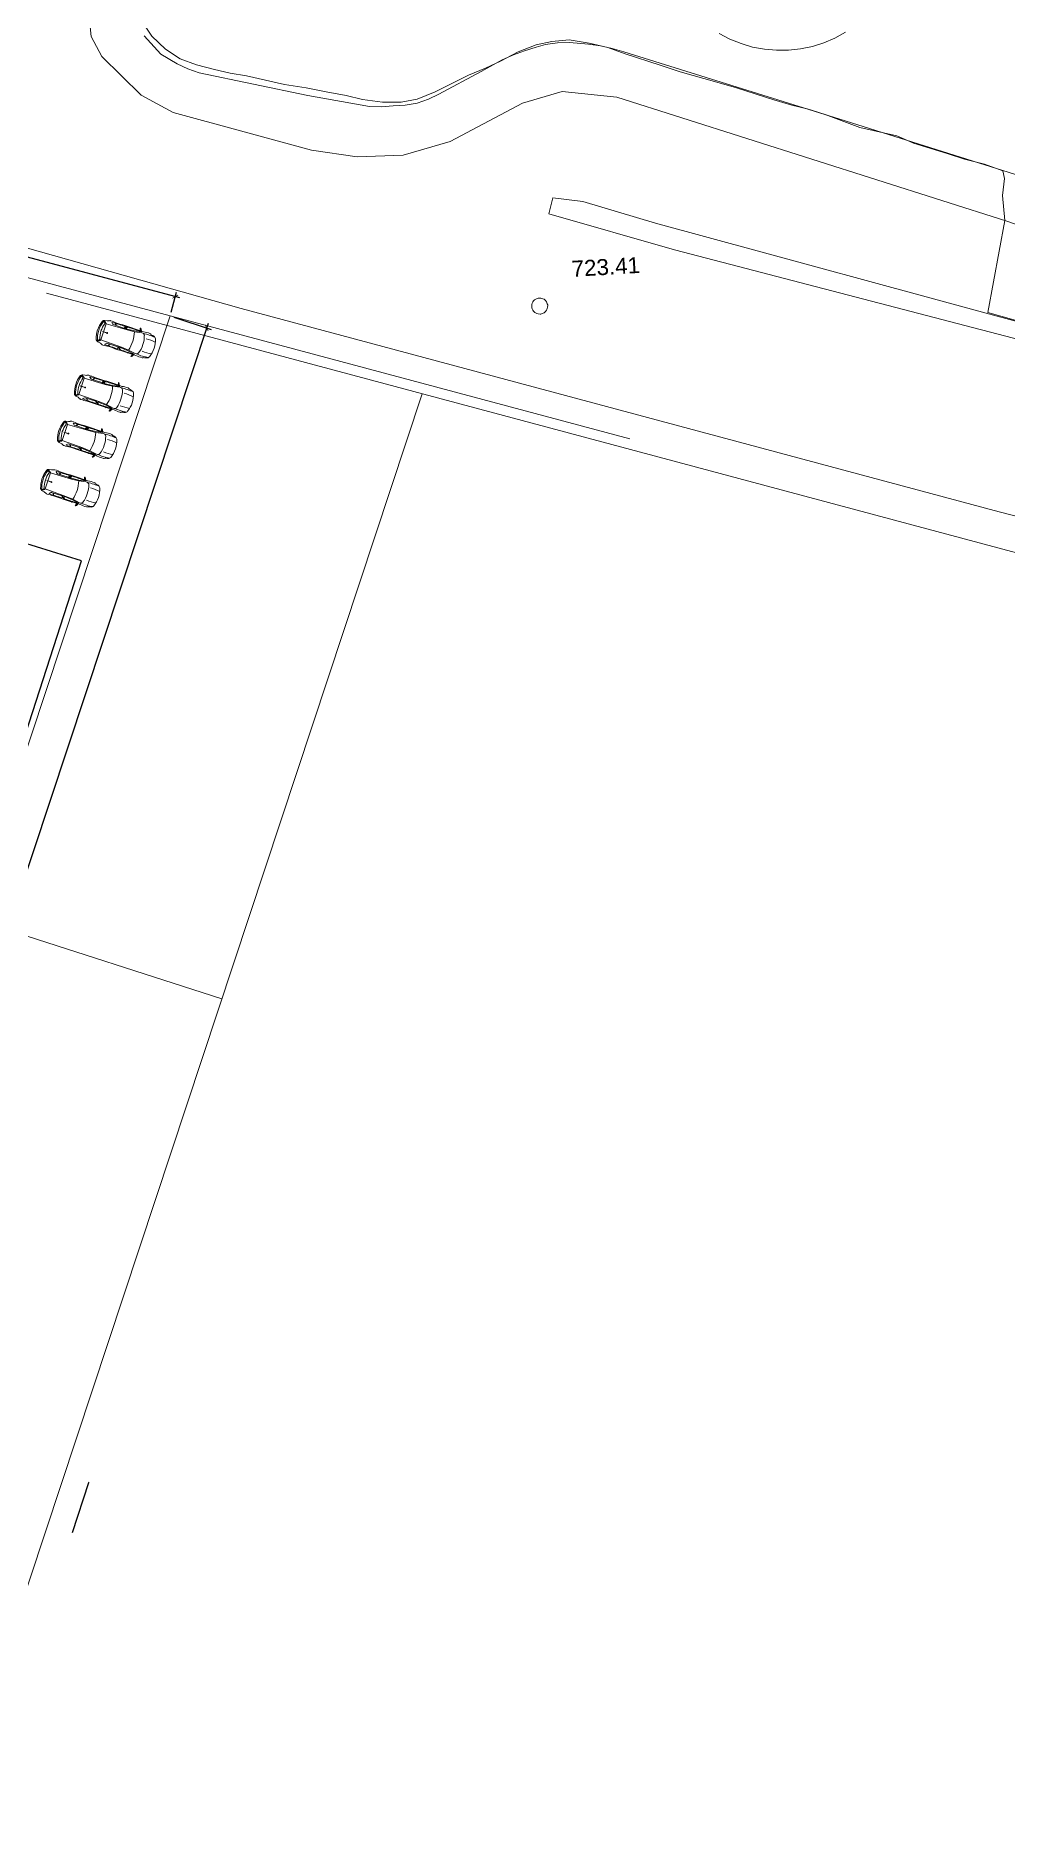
# Model space of a CAD drawing. Header units: metres. Extents: x 329311 to 330425, y 7396637 to 7397287.
# Drawn here: x 329886.6 to 329947.3, y 7396991.9 to 7397103.9 of the extents above; entities that cross this region are included whole.
import ezdxf
from ezdxf.enums import TextEntityAlignment as Align

# ---------------------------------------------------------------- set-up
doc = ezdxf.new("R2010")
doc.units = ezdxf.units.M
doc.layers.get('0').update_dxf_attribs({"lineweight": 18})
for name, color, linetype, lineweight in [('100_SIST_VIARIO_MEIO_FIO', 8, 'Continuous', 18), ('108_SEP_FIS_CANT_CENT_ILHA', 9, 'Continuous', 18), ('206_MURO_E_MURO_ARRIMO', 9, 'Continuous', 18), ('216_EDIF_NOTAVEL', 9, 'Continuous', 18), ('604_CURVA_INTERM', 9, 'Continuous', 18), ('606_PTO_COTADO', 9, 'Continuous', 18), ('layout', 253, 'Continuous', 13), ('LINHAFINA', 7, 'Continuous', 15), ('LINHAGROSSA', 7, 'Continuous', 30), ('PA6_TERRENO', 6, 'Continuous', 18), ('PA6_TEXTO', 3, 'Continuous', 18)]:
    doc.layers.add(name, color=color, linetype=linetype, lineweight=lineweight)
doc.layers.add('VEGETAIS', color=3, linetype='Continuous')
doc.styles.add('200 Médio', font='arial.ttf', dxfattribs={"height": 0.75})
doc.styles.add('ARIAL', font='ARIAL', dxfattribs={"height": 0.2})
doc.styles.add('NORMAL', font='arial.ttf')
doc.dimstyles.new('AQ250', dxfattribs={"dimscale": 10, "dimtxt": 0.05, "dimasz": 0.03, "dimexe": 0.03, "dimexo": 0.025, "dimgap": 0.025, "dimtad": 1, "dimzin": 0, "dimdsep": 46, "dimtxsty": 'ARIAL', "dimblk": 'ARCHTICK', "dimcen": 0.09, "dimdle": 0.03, "dimclrt": 7, "dimadec": 0, "dimazin": 0, "dimtfac": 1, "dimtix": 1, "dimtmove": 2, "dimatfit": 3, "dimldrblk": 'OPEN90', "dimfxl": 1, "dimtvp": 1, "dimtolj": 1, "dimtzin": 0, "dimarcsym": 0})

# ---------------------------------------------------------------- blocks, each defined once
blk = doc.blocks.new('SP09')
at = {"color": 0, "linetype": 'Continuous'}
blk.add_lwpolyline([(-0.03, -0.51), (-0.14, -0.49), (-0.24, -0.46), (-0.31, -0.42), (-0.35, -0.39), (-0.42, -0.31), (-0.47, -0.24), (-0.51, -0.15), (-0.52, -0.09), (-0.52, 0.03), (-0.51, 0.11), (-0.48, 0.2), (-0.44, 0.27), (-0.4, 0.33), (-0.32, 0.39), (-0.23, 0.44), (-0.15, 0.48), (-0.1, 0.48), (-0.03, 0.48), (0.08, 0.48), (0.19, 0.44), (0.27, 0.4), (0.35, 0.32), (0.41, 0.23), (0.46, 0.11), (0.48, 0.03), (0.48, -0.03), (0.47, -0.08), (0.44, -0.21), (0.38, -0.3), (0.31, -0.38), (0.23, -0.44), (0.1, -0.49), (0.02, -0.51)], close=True, dxfattribs=at)
blk = doc.blocks.new('_ArchTick')
at = {"color": 0, "linetype": 'ByBlock', "const_width": 0.15}
blk.add_lwpolyline([(-0.5, -0.5), (0.5, 0.5)], dxfattribs=at)
blk = doc.blocks.new('*D12')
at = {"layer": 'Defpoints', "color": 0, "transparency": 16777216}
for p in [(329895, 7397086.44), (329868.82, 7397007.38), (329871.1, 7397006.62)]:
    blk.add_point(p, dxfattribs=at)
at = {"layer": 'PA6_TEXTO', "color": 0, "lineweight": -2, "transparency": 16777216}
for p, q in [((329897.37, 7397085.97), (329871, 7397006.34)), ((329895.24, 7397086.36), (329897.56, 7397085.59)), ((329869.06, 7397007.3), (329871.38, 7397006.53))]:
    blk.add_line(p, q, dxfattribs=at)
at = {"layer": 'PA6_TEXTO', "color": 0, "lineweight": -2, "transparency": 16777216, "xscale": 0.3, "yscale": 0.3, "zscale": 0.3}
for p, rotation in [((329897.28, 7397085.69), 71.6788444677974), ((329871.1, 7397006.62), 251.6788444677974)]:
    blk.add_blockref('_ArchTick', p, dxfattribs=dict(at, rotation=rotation))
at = {"layer": 'PA6_TEXTO', "color": 7, "transparency": 16777216, "insert": (329883.59, 7397046.36), "char_height": 0.75, "attachment_point": 5, "rotation": 71.6788, "style": '200 Médio'}
blk.add_mtext('\\A1;83.29', dxfattribs=at)
blk = doc.blocks.new('_Open90')
at = {"color": 0, "linetype": 'ByBlock', "lineweight": -2}
for p, q in [((0, 0), (-1, 0)), ((-0.5, 0.5), (0, 0)), ((0, 0), (-0.5, -0.5))]:
    blk.add_line(p, q, dxfattribs=at)
blk = doc.blocks.new('*D13')
at = {"layer": 'Defpoints', "color": 0, "transparency": 16777216}
for p in [(329835.55, 7397103.65), (329835.23, 7397102.45), (329895, 7397086.44)]:
    blk.add_point(p, dxfattribs=at)
at = {"layer": 'PA6_TEXTO', "color": 0, "lineweight": -2, "transparency": 16777216}
for p, q in [((329835.3, 7397102.69), (329835.63, 7397103.94)), ((329895.61, 7397087.56), (329835.26, 7397103.73)), ((329895.07, 7397086.68), (329895.4, 7397087.93))]:
    blk.add_line(p, q, dxfattribs=at)
at = {"layer": 'PA6_TEXTO', "color": 0, "lineweight": -2, "transparency": 16777216, "xscale": 0.3, "yscale": 0.3, "zscale": 0.3}
for p, rotation in [((329835.55, 7397103.65), 165.0035318531356), ((329895.32, 7397087.64), 345.0035318531356)]:
    blk.add_blockref('_ArchTick', p, dxfattribs=dict(at, rotation=rotation))
at = {"layer": 'PA6_TEXTO', "color": 7, "transparency": 16777216, "insert": (329865.6, 7397096.25), "char_height": 0.75, "attachment_point": 5, "rotation": 345.0035, "style": '200 Médio'}
blk.add_mtext('\\A1;61.88', dxfattribs=at)

msp = doc.modelspace()

# ---------------------------------------------------------------- linework, layer by layer
at = {"linetype": 'ByBlock'}
for p, q in [((329890.912, 7397086.018), (329890.832, 7397086.104)), ((329890.995, 7397085.95), (329890.832, 7397085.45)), ((329891.061, 7397086.132), (329890.91, 7397086.156)), ((329890.995, 7397085.952), (329892.317, 7397085.56)), ((329891.423, 7397085.902), (329891.356, 7397086.018)), ((329892.102, 7397085.676), (329891.433, 7397085.894)), ((329891.633, 7397085.955), (329891.546, 7397085.858)), ((329891.65, 7397085.951), (329891.562, 7397085.852)), ((329890.56, 7397084.937), (329890.444, 7397084.914)), ((329890.613, 7397084.756), (329890.477, 7397084.826)), ((329890.666, 7397084.942), (329890.829, 7397085.442)), ((329890.666, 7397084.941), (329891.965, 7397084.479)), ((329890.773, 7397085.469), (329890.771, 7397085.462)), ((329891.058, 7397085.365), (329890.771, 7397085.462)), ((329891.062, 7397085.378), (329890.773, 7397085.469)), ((329891.041, 7397084.729), (329890.918, 7397084.675)), ((329891.723, 7397084.512), (329891.054, 7397084.73)), ((329892.185, 7397085.76), (329892.121, 7397085.682)), ((329892.293, 7397085.793), (329892.144, 7397085.611)), ((329892.307, 7397085.716), (329892.253, 7397085.65)), ((329892.261, 7397085.625), (329892.319, 7397085.607)), ((329892.767, 7397085.451), (329892.317, 7397085.56)), ((329892.769, 7397085.498), (329892.319, 7397085.607)), ((329892.767, 7397085.451), (329893.235, 7397085.386)), ((329892.769, 7397085.498), (329893.201, 7397085.439)), ((329893.131, 7397085.679), (329893.13, 7397085.524)), ((329893.13, 7397085.524), (329893.178, 7397085.525)), ((329893.141, 7397085.678), (329893.131, 7397085.679)), ((329893.162, 7397085.666), (329893.141, 7397085.678)), ((329893.152, 7397085.524), (329893.164, 7397085.444)), ((329893.186, 7397085.623), (329893.162, 7397085.666)), ((329893.201, 7397085.439), (329893.186, 7397085.623)), ((329891.179, 7397084.563), (329891.167, 7397084.693)), ((329891.196, 7397084.556), (329891.183, 7397084.688)), ((329891.741, 7397084.396), (329891.735, 7397084.496)), ((329891.808, 7397084.305), (329891.795, 7397084.54)), ((329891.865, 7397084.359), (329891.86, 7397084.444)), ((329891.881, 7397084.46), (329891.939, 7397084.44)), ((329892.367, 7397084.263), (329891.939, 7397084.44)), ((329892.393, 7397084.303), (329891.965, 7397084.479)), ((329892.322, 7397084.181), (329892.342, 7397084.136)), ((329892.339, 7397084.112), (329892.334, 7397084.103)), ((329892.342, 7397084.136), (329892.339, 7397084.112)), ((329892.367, 7397084.263), (329892.751, 7397084.057)), ((329892.393, 7397084.303), (329892.81, 7397084.079)), ((329892.552, 7397083.904), (329892.643, 7397084.03)), ((329892.561, 7397083.899), (329892.552, 7397083.904)), ((329892.585, 7397083.896), (329892.561, 7397083.899)), ((329892.63, 7397083.916), (329892.585, 7397083.896)), ((329892.751, 7397084.057), (329892.63, 7397083.916)), ((329892.643, 7397084.03), (329892.682, 7397084)), ((329892.661, 7397084.016), (329892.719, 7397084.074)), ((329889.546, 7397082.613), (329889.466, 7397082.699)), ((329889.629, 7397082.545), (329889.466, 7397082.045)), ((329889.695, 7397082.727), (329889.545, 7397082.751)), ((329889.629, 7397082.547), (329890.951, 7397082.155)), ((329890.058, 7397082.497), (329889.99, 7397082.613)), ((329890.736, 7397082.271), (329890.068, 7397082.489)), ((329890.267, 7397082.55), (329890.18, 7397082.452)), ((329890.285, 7397082.546), (329890.196, 7397082.447)), ((329889.194, 7397081.532), (329889.079, 7397081.509)), ((329889.247, 7397081.351), (329889.112, 7397081.421)), ((329889.3, 7397081.536), (329890.599, 7397081.074)), ((329889.301, 7397081.537), (329889.464, 7397082.037)), ((329889.407, 7397082.064), (329889.405, 7397082.057)), ((329889.692, 7397081.96), (329889.405, 7397082.057)), ((329889.696, 7397081.973), (329889.407, 7397082.064)), ((329890.819, 7397082.355), (329890.755, 7397082.277)), ((329890.927, 7397082.388), (329890.778, 7397082.206)), ((329890.941, 7397082.311), (329890.887, 7397082.245)), ((329890.895, 7397082.22), (329890.953, 7397082.202)), ((329891.401, 7397082.046), (329890.951, 7397082.155)), ((329891.403, 7397082.093), (329890.953, 7397082.202)), ((329891.401, 7397082.046), (329891.87, 7397081.981)), ((329891.403, 7397082.093), (329891.835, 7397082.033)), ((329891.765, 7397082.274), (329891.764, 7397082.119)), ((329891.764, 7397082.119), (329891.813, 7397082.12)), ((329891.775, 7397082.273), (329891.765, 7397082.274)), ((329891.796, 7397082.261), (329891.775, 7397082.273)), ((329891.786, 7397082.119), (329891.799, 7397082.039)), ((329891.821, 7397082.218), (329891.796, 7397082.261)), ((329891.835, 7397082.033), (329891.821, 7397082.218)), ((329889.676, 7397081.324), (329889.553, 7397081.27)), ((329890.357, 7397081.107), (329889.688, 7397081.325)), ((329889.814, 7397081.158), (329889.801, 7397081.288)), ((329889.83, 7397081.151), (329889.817, 7397081.283)), ((329890.375, 7397080.99), (329890.369, 7397081.091)), ((329890.443, 7397080.9), (329890.429, 7397081.135)), ((329890.499, 7397080.954), (329890.494, 7397081.039)), ((329890.516, 7397081.055), (329890.573, 7397081.035)), ((329891.001, 7397080.858), (329890.573, 7397081.035)), ((329891.027, 7397080.898), (329890.599, 7397081.074)), ((329890.956, 7397080.776), (329890.976, 7397080.731)), ((329890.974, 7397080.707), (329890.969, 7397080.698)), ((329890.976, 7397080.731), (329890.974, 7397080.707)), ((329891.001, 7397080.858), (329891.385, 7397080.652)), ((329891.027, 7397080.898), (329891.444, 7397080.674)), ((329891.187, 7397080.499), (329891.278, 7397080.625)), ((329891.196, 7397080.494), (329891.187, 7397080.499)), ((329891.22, 7397080.491), (329891.196, 7397080.494)), ((329891.265, 7397080.511), (329891.22, 7397080.491)), ((329891.385, 7397080.652), (329891.265, 7397080.511)), ((329891.278, 7397080.625), (329891.316, 7397080.595)), ((329891.295, 7397080.611), (329891.353, 7397080.669)), ((329888.251, 7397078.653), (329888.414, 7397079.153)), ((329888.358, 7397079.179), (329888.356, 7397079.172)), ((329888.643, 7397079.076), (329888.356, 7397079.172)), ((329888.647, 7397079.088), (329888.358, 7397079.179)), ((329888.497, 7397079.728), (329888.417, 7397079.814)), ((329888.58, 7397079.661), (329888.417, 7397079.161)), ((329888.646, 7397079.842), (329888.495, 7397079.866)), ((329888.58, 7397079.662), (329889.901, 7397079.27)), ((329889.008, 7397079.612), (329888.941, 7397079.728)), ((329889.687, 7397079.387), (329889.018, 7397079.604)), ((329889.218, 7397079.665), (329889.131, 7397079.568)), ((329889.235, 7397079.662), (329889.147, 7397079.562)), ((329889.77, 7397079.47), (329889.706, 7397079.392)), ((329889.878, 7397079.503), (329889.729, 7397079.322)), ((329889.892, 7397079.427), (329889.838, 7397079.36)), ((329889.845, 7397079.335), (329889.904, 7397079.318)), ((329890.352, 7397079.161), (329889.901, 7397079.27)), ((329890.354, 7397079.208), (329889.904, 7397079.318)), ((329890.352, 7397079.161), (329890.82, 7397079.096)), ((329890.354, 7397079.208), (329890.786, 7397079.149)), ((329890.725, 7397079.388), (329890.715, 7397079.389)), ((329890.715, 7397079.389), (329890.715, 7397079.234)), ((329890.715, 7397079.234), (329890.763, 7397079.235)), ((329890.747, 7397079.376), (329890.725, 7397079.388)), ((329890.737, 7397079.235), (329890.749, 7397079.154)), ((329890.771, 7397079.334), (329890.747, 7397079.376)), ((329890.786, 7397079.149), (329890.771, 7397079.334)), ((329888.145, 7397078.647), (329888.029, 7397078.624)), ((329888.198, 7397078.467), (329888.062, 7397078.536)), ((329888.251, 7397078.651), (329889.55, 7397078.19)), ((329888.626, 7397078.439), (329888.503, 7397078.385)), ((329889.308, 7397078.222), (329888.639, 7397078.44)), ((329888.764, 7397078.273), (329888.751, 7397078.403)), ((329888.781, 7397078.266), (329888.768, 7397078.398)), ((329889.325, 7397078.106), (329889.32, 7397078.206)), ((329889.393, 7397078.015), (329889.38, 7397078.25)), ((329889.45, 7397078.069), (329889.445, 7397078.154)), ((329889.466, 7397078.17), (329889.524, 7397078.15)), ((329889.952, 7397077.973), (329889.524, 7397078.15)), ((329889.978, 7397078.013), (329889.55, 7397078.19)), ((329889.978, 7397078.013), (329890.395, 7397077.789)), ((329889.907, 7397077.892), (329889.927, 7397077.847)), ((329889.924, 7397077.822), (329889.919, 7397077.814)), ((329889.927, 7397077.847), (329889.924, 7397077.822)), ((329889.952, 7397077.973), (329890.336, 7397077.767)), ((329890.137, 7397077.614), (329890.228, 7397077.74)), ((329890.146, 7397077.609), (329890.137, 7397077.614)), ((329890.17, 7397077.606), (329890.146, 7397077.609)), ((329890.215, 7397077.626), (329890.17, 7397077.606)), ((329890.336, 7397077.767), (329890.215, 7397077.626)), ((329890.228, 7397077.74), (329890.267, 7397077.711)), ((329890.246, 7397077.727), (329890.303, 7397077.785)), ((329887.192, 7397075.624), (329887.355, 7397076.124)), ((329887.298, 7397076.151), (329887.296, 7397076.144)), ((329887.583, 7397076.047), (329887.296, 7397076.144)), ((329887.587, 7397076.06), (329887.298, 7397076.151)), ((329887.437, 7397076.7), (329887.357, 7397076.786)), ((329887.52, 7397076.632), (329887.357, 7397076.132)), ((329887.586, 7397076.814), (329887.436, 7397076.838)), ((329887.521, 7397076.634), (329888.842, 7397076.242)), ((329887.949, 7397076.584), (329887.881, 7397076.7)), ((329888.627, 7397076.359), (329887.959, 7397076.576)), ((329888.158, 7397076.637), (329888.071, 7397076.54)), ((329888.176, 7397076.633), (329888.087, 7397076.534)), ((329888.71, 7397076.442), (329888.647, 7397076.364)), ((329888.818, 7397076.475), (329888.669, 7397076.293)), ((329888.832, 7397076.398), (329888.778, 7397076.332)), ((329888.786, 7397076.307), (329888.844, 7397076.29)), ((329889.292, 7397076.133), (329888.842, 7397076.242)), ((329889.294, 7397076.18), (329888.844, 7397076.29)), ((329889.292, 7397076.133), (329889.761, 7397076.068)), ((329889.294, 7397076.18), (329889.726, 7397076.121)), ((329889.656, 7397076.361), (329889.655, 7397076.206)), ((329889.655, 7397076.206), (329889.704, 7397076.207)), ((329889.666, 7397076.36), (329889.656, 7397076.361)), ((329889.687, 7397076.348), (329889.666, 7397076.36)), ((329889.677, 7397076.206), (329889.69, 7397076.126)), ((329889.712, 7397076.306), (329889.687, 7397076.348)), ((329889.726, 7397076.121), (329889.712, 7397076.306)), ((329887.085, 7397075.619), (329886.97, 7397075.596)), ((329887.138, 7397075.439), (329887.003, 7397075.508)), ((329887.192, 7397075.623), (329888.49, 7397075.161)), ((329887.567, 7397075.411), (329887.444, 7397075.357)), ((329888.248, 7397075.194), (329887.579, 7397075.412)), ((329887.705, 7397075.245), (329887.692, 7397075.375)), ((329887.721, 7397075.238), (329887.708, 7397075.37)), ((329888.266, 7397075.078), (329888.26, 7397075.178)), ((329888.334, 7397074.987), (329888.32, 7397075.222)), ((329888.39, 7397075.041), (329888.385, 7397075.126)), ((329888.407, 7397075.142), (329888.464, 7397075.122)), ((329888.892, 7397074.945), (329888.464, 7397075.122)), ((329888.918, 7397074.985), (329888.49, 7397075.161)), ((329888.848, 7397074.863), (329888.867, 7397074.818)), ((329888.865, 7397074.794), (329888.86, 7397074.785)), ((329888.867, 7397074.818), (329888.865, 7397074.794)), ((329888.892, 7397074.945), (329889.277, 7397074.739)), ((329888.918, 7397074.985), (329889.335, 7397074.761)), ((329889.078, 7397074.586), (329889.169, 7397074.712)), ((329889.277, 7397074.739), (329889.156, 7397074.598)), ((329889.169, 7397074.712), (329889.207, 7397074.682)), ((329889.186, 7397074.698), (329889.244, 7397074.756)), ((329889.087, 7397074.581), (329889.078, 7397074.586)), ((329889.111, 7397074.578), (329889.087, 7397074.581)), ((329889.156, 7397074.598), (329889.111, 7397074.578))]:
    msp.add_line(p, q, dxfattribs=at)
for centre, radius, start, end in [((329892.362, 7397084.903), 2.005, 143.62241, 160.76096), ((329892.388, 7397084.899), 1.96, 142.26066, 160.82768), ((329892.419, 7397084.882), 1.844, 144.57354, 160.56444), ((329890.879, 7397085.997), 0.162, 78.74306, 143.68238), ((329890.795, 7397086.062), 0.0563, 48.60943, 146.83644), ((329890.615, 7397085.769), 0.437, 30.98224, 60.8467), ((329890.873, 7397085.981), 0.0533, 324.66848, 42.66861), ((329890.944, 7397085.967), 0.0533, 341.96263, 30.98224), ((329891.098, 7397086.306), 0.178, 257.9521, 290.64971), ((329891.191, 7397086.059), 0.0863, 69.43652, 110.64971), ((329891.252, 7397086.059), 0.0863, 69.43652, 110.64971), ((329890.289, 7397083.102), 3.196, 64.5601, 71.90238), ((329891.367, 7397086.023), 0.0124, 73.7563, 202.44033), ((329880.756, 7397049.894), 37.667, 72.35079, 73.6327), ((329891.439, 7397085.911), 0.0178, 210.3173, 251.96263), ((329881.162, 7397050.89), 36.635, 70.89146, 73.34458), ((329892.388, 7397084.983), 2.005, 163.16431, 180.30286), ((329890.545, 7397084.973), 0.162, 180.24289, 245.18221), ((329890.439, 7397084.97), 0.0563, 177.08883, 275.31584), ((329890.466, 7397085.312), 0.437, 263.07857, 292.94303), ((329892.412, 7397084.972), 1.96, 163.09759, 181.66461), ((329890.55, 7397084.989), 0.0533, 281.25666, 359.25679), ((329892.446, 7397084.967), 1.844, 163.36083, 179.35173), ((329890.54, 7397084.594), 0.178, 33.27556, 65.97317), ((329890.616, 7397084.959), 0.0533, 292.94303, 341.96263), ((329891.06, 7397085.372), 0.0268, 175.72291, 148.20236), ((329891.048, 7397084.713), 0.0178, 71.96263, 113.60797), ((329891.06, 7397085.372), 0.00665, 251.96263, 71.96263), ((329892.107, 7397085.693), 0.0178, 251.96263, 320.6835), ((329892.171, 7397085.771), 0.0178, 320.6835, 72.35079), ((329892.265, 7397085.64), 0.016, 140.6835, 253.47007), ((329892.348, 7397085.683), 0.0533, 72.1769, 140.6835), ((329881.162, 7397050.89), 36.6, 70.86236, 72.1769), ((329890.67, 7397085.499), 2.097, 325.23086, 341.96263), ((329890.67, 7397085.499), 2.097, 341.96263, 358.69441), ((329881.162, 7397050.89), 36.635, 70.58069, 70.8218), ((329893.211, 7397085.21), 0.178, 3.01587, 82.13271), ((329892.081, 7397085.151), 1.309, 337.31849, 3.01587), ((329892.712, 7397082.423), 2.986, 63.24319, 78.13633), ((329893.093, 7397083.634), 1.824, 69.25126, 82.1368), ((329892.744, 7397082.116), 2.986, 63.54897, 75.41859), ((329893.716, 7397085.257), 0.0863, 33.27556, 74.48875), ((329893.937, 7397085.401), 0.178, 213.27556, 245.97317), ((329893.597, 7397084.639), 0.657, 54.01576, 65.97317), ((329893.875, 7397084.998), 0.204, 4.76207, 57.92556), ((329892.419, 7397084.929), 1.661, 341.96263, 2.96864), ((329890.761, 7397084.739), 0.0863, 213.27556, 254.48875), ((329890.81, 7397084.703), 0.0863, 213.27556, 254.48875), ((329891.774, 7397087.66), 3.196, 252.02289, 259.36517), ((329890.925, 7397084.665), 0.0124, 121.48494, 250.16897), ((329903.623, 7397120.114), 37.667, 250.29257, 251.57448), ((329903.364, 7397119.07), 36.635, 250.58069, 253.03381), ((329891.723, 7397084.395), 0.0178, 251.57448, 3.24177), ((329891.717, 7397084.495), 0.0178, 3.24177, 71.96263), ((329891.876, 7397084.445), 0.016, 70.4552, 183.24177), ((329891.918, 7397084.362), 0.0533, 183.24177, 251.74837), ((329903.364, 7397119.07), 36.6, 251.74837, 253.06291), ((329903.364, 7397119.07), 36.635, 253.10347, 253.34458), ((329892.894, 7397084.236), 0.178, 241.79256, 320.9094), ((329893.726, 7397085.579), 1.824, 241.78847, 254.67401), ((329894.132, 7397086.782), 2.986, 245.78894, 260.68208), ((329892.015, 7397084.949), 1.309, 320.9094, 346.60678), ((329894.338, 7397087.011), 2.986, 248.50668, 260.3763), ((329893.274, 7397083.901), 0.0863, 249.43652, 290.64971), ((329893.368, 7397083.654), 0.178, 77.9521, 110.64971), ((329893.542, 7397084.47), 0.657, 257.9521, 269.90951), ((329893.555, 7397084.016), 0.204, 265.99971, 319.1632), ((329892.419, 7397084.929), 1.661, 320.95663, 341.96263), ((329890.997, 7397081.498), 2.005, 143.62241, 160.76096), ((329891.022, 7397081.493), 1.96, 142.26066, 160.82768), ((329891.053, 7397081.477), 1.844, 144.57354, 160.56444), ((329889.513, 7397082.592), 0.162, 78.74306, 143.68238), ((329889.429, 7397082.657), 0.0563, 48.60943, 146.83644), ((329889.249, 7397082.364), 0.437, 30.98224, 60.8467), ((329889.507, 7397082.576), 0.0533, 324.66848, 42.66861), ((329889.578, 7397082.562), 0.0533, 341.96263, 30.98224), ((329889.732, 7397082.901), 0.178, 257.9521, 290.64971), ((329889.825, 7397082.654), 0.0863, 69.43652, 110.64971), ((329889.886, 7397082.654), 0.0863, 69.43652, 110.64971), ((329888.923, 7397079.696), 3.196, 64.5601, 71.90238), ((329890.002, 7397082.618), 0.0124, 73.7563, 202.44033), ((329879.391, 7397046.489), 37.667, 72.35079, 73.6327), ((329890.073, 7397082.506), 0.0178, 210.3173, 251.96263), ((329879.796, 7397047.485), 36.635, 70.89146, 73.34458), ((329891.023, 7397081.578), 2.005, 163.16431, 180.30286), ((329889.18, 7397081.568), 0.162, 180.24289, 245.18221), ((329889.074, 7397081.565), 0.0563, 177.08883, 275.31584), ((329889.101, 7397081.907), 0.437, 263.07857, 292.94303), ((329891.046, 7397081.567), 1.96, 163.09759, 181.66461), ((329889.184, 7397081.584), 0.0533, 281.25666, 359.25679), ((329891.081, 7397081.562), 1.844, 163.36083, 179.35173), ((329889.175, 7397081.189), 0.178, 33.27556, 65.97317), ((329889.25, 7397081.554), 0.0533, 292.94303, 341.96263), ((329889.694, 7397081.967), 0.0268, 175.72291, 148.20236), ((329889.694, 7397081.967), 0.00665, 251.96263, 71.96263), ((329890.742, 7397082.288), 0.0178, 251.96263, 320.6835), ((329890.805, 7397082.366), 0.0178, 320.6835, 72.35079), ((329890.899, 7397082.235), 0.016, 140.6835, 253.47007), ((329890.982, 7397082.278), 0.0533, 72.1769, 140.6835), ((329879.796, 7397047.485), 36.6, 70.86236, 72.1769), ((329889.304, 7397082.094), 2.097, 325.23086, 341.96263), ((329889.304, 7397082.094), 2.097, 341.96263, 358.69441), ((329879.796, 7397047.485), 36.635, 70.58069, 70.8218), ((329891.845, 7397081.805), 0.178, 3.01587, 82.13271), ((329890.715, 7397081.746), 1.309, 337.31849, 3.01587), ((329891.347, 7397079.018), 2.986, 63.24319, 78.13633), ((329891.727, 7397080.229), 1.824, 69.25126, 82.1368), ((329891.378, 7397078.711), 2.986, 63.54897, 75.41859), ((329892.35, 7397081.851), 0.0863, 33.27556, 74.48875), ((329892.571, 7397081.996), 0.178, 213.27556, 245.97317), ((329892.231, 7397081.234), 0.657, 54.01576, 65.97317), ((329892.509, 7397081.593), 0.204, 4.76207, 57.92556), ((329891.053, 7397081.524), 1.661, 341.96263, 2.96864), ((329889.395, 7397081.334), 0.0863, 213.27556, 254.48875), ((329889.445, 7397081.298), 0.0863, 213.27556, 254.48875), ((329890.408, 7397084.255), 3.196, 252.02289, 259.36517), ((329889.559, 7397081.26), 0.0124, 121.48494, 250.16897), ((329902.257, 7397116.709), 37.667, 250.29257, 251.57448), ((329889.683, 7397081.308), 0.0178, 71.96263, 113.60797), ((329901.998, 7397115.665), 36.635, 250.58069, 253.03381), ((329890.357, 7397080.989), 0.0178, 251.57448, 3.24177), ((329890.352, 7397081.09), 0.0178, 3.24177, 71.96263), ((329890.51, 7397081.04), 0.016, 70.4552, 183.24177), ((329890.552, 7397080.957), 0.0533, 183.24177, 251.74837), ((329901.998, 7397115.665), 36.6, 251.74837, 253.06291), ((329901.998, 7397115.665), 36.635, 253.10347, 253.34458), ((329891.528, 7397080.83), 0.178, 241.79256, 320.9094), ((329892.361, 7397082.174), 1.824, 241.78847, 254.67401), ((329892.766, 7397083.377), 2.986, 245.78894, 260.68208), ((329890.65, 7397081.544), 1.309, 320.9094, 346.60678), ((329892.972, 7397083.606), 2.986, 248.50668, 260.3763), ((329891.909, 7397080.496), 0.0863, 249.43652, 290.64971), ((329892.002, 7397080.249), 0.178, 77.9521, 110.64971), ((329892.176, 7397081.065), 0.657, 257.9521, 269.90951), ((329892.189, 7397080.611), 0.204, 265.99971, 319.1632), ((329891.053, 7397081.524), 1.661, 320.95663, 341.96263), ((329889.973, 7397078.694), 2.005, 163.16431, 180.30286), ((329889.997, 7397078.683), 1.96, 163.09759, 181.66461), ((329889.947, 7397078.614), 2.005, 143.62241, 160.76096), ((329889.973, 7397078.609), 1.96, 142.26066, 160.82768), ((329890.031, 7397078.678), 1.844, 163.36083, 179.35173), ((329890.004, 7397078.592), 1.844, 144.57354, 160.56444), ((329888.463, 7397079.707), 0.162, 78.74306, 143.68238), ((329888.38, 7397079.772), 0.0563, 48.60943, 146.83644), ((329888.2, 7397079.48), 0.437, 30.98224, 60.8467), ((329888.458, 7397079.692), 0.0533, 324.66848, 42.66861), ((329888.529, 7397079.677), 0.0533, 341.96263, 30.98224), ((329888.645, 7397079.082), 0.0268, 175.72291, 148.20236), ((329888.683, 7397080.016), 0.178, 257.9521, 290.64971), ((329888.776, 7397079.769), 0.0863, 69.43652, 110.64971), ((329888.837, 7397079.769), 0.0863, 69.43652, 110.64971), ((329887.874, 7397076.812), 3.196, 64.5601, 71.90238), ((329888.952, 7397079.733), 0.0124, 73.7563, 202.44033), ((329878.341, 7397043.604), 37.667, 72.35079, 73.6327), ((329889.024, 7397079.621), 0.0178, 210.3173, 251.96263), ((329878.747, 7397044.6), 36.635, 70.89146, 73.34458), ((329889.692, 7397079.404), 0.0178, 251.96263, 320.6835), ((329889.756, 7397079.481), 0.0178, 320.6835, 72.35079), ((329889.85, 7397079.35), 0.016, 140.6835, 253.47007), ((329889.933, 7397079.393), 0.0533, 72.1769, 140.6835), ((329878.747, 7397044.6), 36.6, 70.86236, 72.1769), ((329888.255, 7397079.209), 2.097, 341.96263, 358.69441), ((329878.747, 7397044.6), 36.635, 70.58069, 70.8218), ((329890.678, 7397077.344), 1.824, 69.25126, 82.1368), ((329888.13, 7397078.684), 0.162, 180.24289, 245.18221), ((329888.024, 7397078.68), 0.0563, 177.08883, 275.31584), ((329888.051, 7397079.022), 0.437, 263.07857, 292.94303), ((329888.134, 7397078.699), 0.0533, 281.25666, 359.25679), ((329888.125, 7397078.304), 0.178, 33.27556, 65.97317), ((329888.201, 7397078.669), 0.0533, 292.94303, 341.96263), ((329888.346, 7397078.449), 0.0863, 213.27556, 254.48875), ((329888.395, 7397078.413), 0.0863, 213.27556, 254.48875), ((329889.359, 7397081.371), 3.196, 252.02289, 259.36517), ((329888.51, 7397078.375), 0.0124, 121.48494, 250.16897), ((329901.208, 7397113.824), 37.667, 250.29257, 251.57448), ((329888.633, 7397078.423), 0.0178, 71.96263, 113.60797), ((329888.645, 7397079.082), 0.00665, 251.96263, 71.96263), ((329900.949, 7397112.78), 36.635, 250.58069, 253.03381), ((329889.308, 7397078.105), 0.0178, 251.57448, 3.24177), ((329889.302, 7397078.205), 0.0178, 3.24177, 71.96263), ((329889.461, 7397078.155), 0.016, 70.4552, 183.24177), ((329889.503, 7397078.072), 0.0533, 183.24177, 251.74837), ((329900.949, 7397112.78), 36.6, 251.74837, 253.06291), ((329888.255, 7397079.209), 2.097, 325.23086, 341.96263), ((329889.6, 7397078.659), 1.309, 320.9094, 346.60678), ((329890.796, 7397078.92), 0.178, 3.01587, 82.13271), ((329889.666, 7397078.861), 1.309, 337.31849, 3.01587), ((329890.297, 7397076.133), 2.986, 63.24319, 78.13633), ((329890.329, 7397075.826), 2.986, 63.54897, 75.41859), ((329890.004, 7397078.639), 1.661, 320.95663, 341.96263), ((329891.301, 7397078.967), 0.0863, 33.27556, 74.48875), ((329891.521, 7397079.112), 0.178, 213.27556, 245.97317), ((329891.182, 7397078.349), 0.657, 54.01576, 65.97317), ((329891.46, 7397078.708), 0.204, 4.76207, 57.92556), ((329890.004, 7397078.639), 1.661, 341.96263, 2.96864), ((329900.949, 7397112.78), 36.635, 253.10347, 253.34458), ((329890.478, 7397077.946), 0.178, 241.79256, 320.9094), ((329891.311, 7397079.289), 1.824, 241.78847, 254.67401), ((329891.717, 7397080.492), 2.986, 245.78894, 260.68208), ((329891.923, 7397080.722), 2.986, 248.50668, 260.3763), ((329890.859, 7397077.611), 0.0863, 249.43652, 290.64971), ((329890.952, 7397077.364), 0.178, 77.9521, 110.64971), ((329891.127, 7397078.18), 0.657, 257.9521, 269.90951), ((329891.14, 7397077.726), 0.204, 265.99971, 319.1632), ((329888.914, 7397075.665), 2.005, 163.16431, 180.30286), ((329888.937, 7397075.654), 1.96, 163.09759, 181.66461), ((329888.888, 7397075.585), 2.005, 143.62241, 160.76096), ((329888.913, 7397075.581), 1.96, 142.26066, 160.82768), ((329888.972, 7397075.65), 1.844, 163.36083, 179.35173), ((329888.944, 7397075.564), 1.844, 144.57354, 160.56444), ((329887.404, 7397076.679), 0.162, 78.74306, 143.68238), ((329887.32, 7397076.744), 0.0563, 48.60943, 146.83644), ((329887.141, 7397076.451), 0.437, 30.98224, 60.8467), ((329887.398, 7397076.664), 0.0533, 324.66848, 42.66861), ((329887.469, 7397076.649), 0.0533, 341.96263, 30.98224), ((329887.585, 7397076.054), 0.0268, 175.72291, 148.20236), ((329887.585, 7397076.054), 0.00665, 251.96263, 71.96263), ((329887.623, 7397076.988), 0.178, 257.9521, 290.64971), ((329887.716, 7397076.741), 0.0863, 69.43652, 110.64971), ((329887.777, 7397076.741), 0.0863, 69.43652, 110.64971), ((329886.814, 7397073.784), 3.196, 64.5601, 71.90238), ((329887.893, 7397076.705), 0.0124, 73.7563, 202.44033), ((329877.282, 7397040.576), 37.667, 72.35079, 73.6327), ((329887.964, 7397076.593), 0.0178, 210.3173, 251.96263), ((329877.687, 7397041.572), 36.635, 70.89146, 73.34458), ((329888.633, 7397076.375), 0.0178, 251.96263, 320.6835), ((329888.697, 7397076.453), 0.0178, 320.6835, 72.35079), ((329888.791, 7397076.322), 0.016, 140.6835, 253.47007), ((329888.874, 7397076.365), 0.0533, 72.1769, 140.6835), ((329877.687, 7397041.572), 36.6, 70.86236, 72.1769), ((329887.195, 7397076.181), 2.097, 341.96263, 358.69441), ((329877.687, 7397041.572), 36.635, 70.58069, 70.8218), ((329889.736, 7397075.892), 0.178, 3.01587, 82.13271), ((329888.606, 7397075.833), 1.309, 337.31849, 3.01587), ((329889.238, 7397073.105), 2.986, 63.24319, 78.13633), ((329889.618, 7397074.316), 1.824, 69.25126, 82.1368), ((329890.241, 7397075.939), 0.0863, 33.27556, 74.48875), ((329890.462, 7397076.083), 0.178, 213.27556, 245.97317), ((329890.122, 7397075.321), 0.657, 54.01576, 65.97317), ((329890.4, 7397075.68), 0.204, 4.76207, 57.92556), ((329887.071, 7397075.655), 0.162, 180.24289, 245.18221), ((329886.965, 7397075.652), 0.0563, 177.08883, 275.31584), ((329886.992, 7397075.994), 0.437, 263.07857, 292.94303), ((329887.075, 7397075.671), 0.0533, 281.25666, 359.25679), ((329887.066, 7397075.276), 0.178, 33.27556, 65.97317), ((329887.141, 7397075.641), 0.0533, 292.94303, 341.96263), ((329887.287, 7397075.421), 0.0863, 213.27556, 254.48875), ((329887.336, 7397075.385), 0.0863, 213.27556, 254.48875), ((329888.299, 7397078.343), 3.196, 252.02289, 259.36517), ((329887.45, 7397075.347), 0.0124, 121.48494, 250.16897), ((329900.148, 7397110.796), 37.667, 250.29257, 251.57448), ((329887.574, 7397075.395), 0.0178, 71.96263, 113.60797), ((329899.889, 7397109.752), 36.635, 250.58069, 253.03381), ((329888.248, 7397075.077), 0.0178, 251.57448, 3.24177), ((329888.243, 7397075.177), 0.0178, 3.24177, 71.96263), ((329888.401, 7397075.127), 0.016, 70.4552, 183.24177), ((329888.443, 7397075.044), 0.0533, 183.24177, 251.74837), ((329899.889, 7397109.752), 36.6, 251.74837, 253.06291), ((329887.195, 7397076.181), 2.097, 325.23086, 341.96263), ((329899.889, 7397109.752), 36.635, 253.10347, 253.34458), ((329889.419, 7397074.918), 0.178, 241.79256, 320.9094), ((329890.252, 7397076.261), 1.824, 241.78847, 254.67401), ((329890.657, 7397077.464), 2.986, 245.78894, 260.68208), ((329888.541, 7397075.631), 1.309, 320.9094, 346.60678), ((329890.863, 7397077.694), 2.986, 248.50668, 260.3763), ((329889.269, 7397072.798), 2.986, 63.54897, 75.41859), ((329888.944, 7397075.611), 1.661, 320.95663, 341.96263), ((329888.944, 7397075.611), 1.661, 341.96263, 2.96864), ((329889.8, 7397074.583), 0.0863, 249.43652, 290.64971), ((329889.893, 7397074.336), 0.178, 77.9521, 110.64971), ((329890.067, 7397075.152), 0.657, 257.9521, 269.90951), ((329890.08, 7397074.698), 0.204, 265.99971, 319.1632)]:
    msp.add_arc(centre, radius, start, end, dxfattribs=at)
at = {"layer": '100_SIST_VIARIO_MEIO_FIO'}
for points in [[(329954.684, 7397089.755), (329947.261, 7397092.368), (329922.897, 7397100.099), (329919.486, 7397100.462), (329917.012, 7397099.743), (329912.502, 7397097.345), (329909.555, 7397096.479), (329906.676, 7397096.386), (329903.828, 7397096.789), (329895.188, 7397099.156), (329893.188, 7397100.226), (329890.743, 7397102.656), (329890.057, 7397103.9), (329889.454, 7397109.868), (329891.061, 7397221.49), (329891.942, 7397224.533), (329893.784, 7397226.891), (329895.298, 7397227.528), (329898.353, 7397228.162), (329903.232, 7397227.831), (329906.251, 7397226.999), (329915.879, 7397222.334), (329920.617, 7397220.511)], [(329851.422, 7397100.456), (329899.431, 7397086.897), (329946.785, 7397074.185), (329967.207, 7397068.919), (329989.227, 7397059.373), (329998.343, 7397055.101), (330002.227, 7397052.299), (330005.18, 7397048.686), (330007.99, 7397043.331), (330009.285, 7397037.433), (330014.274, 7397000.297), (330014.356, 7396991.884), (330013.683, 7396982.451), (330011.357, 7396968.827), (330008.322, 7396957.968), (329983.788, 7396907.987), (329953.206, 7396847.45), (329946.625, 7396835.575), (329944.786, 7396834.641), (329942.716, 7396834.493), (329940.368, 7396835.112), (329918.194, 7396846.11), (329867.574, 7396871.964)]]:
    msp.add_lwpolyline(points, dxfattribs=at)
at = {"layer": '108_SEP_FIS_CANT_CENT_ILHA'}
msp.add_lwpolyline([(329920.79, 7397093.595), (329918.897, 7397093.812), (329918.654, 7397092.811), (329926.511, 7397090.576), (329948.64, 7397084.787), (329949.176, 7397085.399), (329948.589, 7397085.892), (329925.324, 7397092.224)], close=True, dxfattribs=at)
at = {"layer": '206_MURO_E_MURO_ARRIMO'}
for p, q in [((329894.409, 7397102.805), (329893.374, 7397103.945)), ((329895.435, 7397102.192), (329894.409, 7397102.805)), ((329916.441, 7397102.75), (329915.752, 7397102.452)), ((329917.143, 7397103.012), (329916.441, 7397102.75)), ((329917.857, 7397103.239), (329917.143, 7397103.012)), ((329918.457, 7397103.4), (329917.857, 7397103.239)), ((329919.198, 7397103.512), (329918.457, 7397103.4)), ((329919.947, 7397103.53), (329919.198, 7397103.512)), ((329921.143, 7397103.431), (329919.947, 7397103.53)), ((329921.884, 7397103.316), (329921.143, 7397103.431)), ((329922.616, 7397103.153), (329921.884, 7397103.316)), ((329923.335, 7397102.94), (329922.616, 7397103.153)), ((329936.826, 7397098.743), (329923.335, 7397102.94)), ((329896.113, 7397101.871), (329895.435, 7397102.192)), ((329896.823, 7397101.632), (329896.113, 7397101.871)), ((329903.596, 7397100.217), (329896.823, 7397101.632)), ((329914.429, 7397101.705), (329911.78, 7397100.299)), ((329915.752, 7397102.452), (329914.429, 7397101.705)), ((329907.447, 7397099.528), (329903.596, 7397100.217)), ((329908.196, 7397099.5), (329907.447, 7397099.528)), ((329908.942, 7397099.569), (329908.196, 7397099.5)), ((329909.69, 7397099.603), (329908.942, 7397099.569)), ((329910.427, 7397099.741), (329909.69, 7397099.603)), ((329911.137, 7397099.98), (329910.427, 7397099.741)), ((329911.78, 7397100.299), (329911.137, 7397099.98)), ((329951.468, 7397094.13), (329936.826, 7397098.743))]:
    msp.add_line(p, q, dxfattribs=at)
at = {"layer": '216_EDIF_NOTAVEL'}
for p, q in [((329957.893, 7397068.94), (329887.268, 7397087.859)), ((329923.722, 7397078.749), (329895.003, 7397086.442)), ((329883.001, 7396997.745, -171.175), (329910.747, 7397081.569, -171.175))]:
    msp.add_line(p, q, dxfattribs=at)
msp.add_lwpolyline([(329937.191, 7397104.163), (329936.53, 7397103.801), (329935.837, 7397103.506), (329935.119, 7397103.281), (329934.382, 7397103.126), (329933.633, 7397103.045), (329932.879, 7397103.038), (329932.129, 7397103.104), (329931.389, 7397103.244), (329930.666, 7397103.455), (329929.967, 7397103.737), (329929.3, 7397104.085)], dxfattribs=at)
at = {"layer": '604_CURVA_INTERM', "elevation": 724}
msp.add_lwpolyline([(329893.223, 7397104.854), (329893.864, 7397103.915), (329894.713, 7397103.108), (329895.625, 7397102.5), (329896.644, 7397102.137), (329897.764, 7397101.832), (329898.76, 7397101.614), (329899.773, 7397101.44), (329902.154, 7397100.9), (329903.496, 7397100.698), (329904.756, 7397100.438), (329905.994, 7397100.209), (329907.022, 7397099.958), (329908.263, 7397099.798), (329909.435, 7397099.798), (329910.422, 7397099.985), (329911.556, 7397100.432), (329913.645, 7397101.475), (329914.697, 7397101.927), (329915.647, 7397102.369), (329916.732, 7397102.946), (329917.861, 7397103.388), (329918.853, 7397103.598), (329919.928, 7397103.695), (329921.185, 7397103.474), (329922.352, 7397103.207), (329923.426, 7397102.813), (329925.621, 7397102.107), (329926.87, 7397101.691), (329929.143, 7397101.053), (329930.379, 7397100.683), (329932.715, 7397099.947), (329933.827, 7397099.616), (329934.805, 7397099.379), (329935.92, 7397099.03), (329938.078, 7397098.211), (329940.389, 7397097.7), (329941.387, 7397097.246), (329941.44, 7397097.244), (329943.604, 7397096.564), (329944.626, 7397096.237), (329945.866, 7397095.926), (329947.017, 7397095.51), (329947.128, 7397095.03), (329946.991, 7397093.97), (329947.148, 7397092.411), (329946.081, 7397086.652), (329948.508, 7397085.957)], dxfattribs=at)
at = {"layer": 'layout'}
for p in [(329888.904, 7397010.409), (329889.893, 7397013.548)]:
    msp.add_line(p, (329889.923, 7397013.538), dxfattribs=at)
at = {"layer": 'LINHAFINA'}
msp.add_line((329898.235, 7397043.768, -171.175), (329861.565, 7397055.565), dxfattribs=at)
at = {"layer": 'LINHAGROSSA'}
msp.add_line((329888.904, 7397010.409), (329889.923, 7397013.538), dxfattribs=at)
at = {"layer": 'PA6_TERRENO'}
msp.add_lwpolyline([(329810.442, 7397026.388), (329835.233, 7397102.453), (329895.003, 7397086.442), (329868.823, 7397007.376)], close=True, dxfattribs=at)
at = {"layer": 'VEGETAIS'}
for p, q in [((329889.472, 7397071.124), (329885.707, 7397072.308)), ((329882.215, 7397048.841), (329889.472, 7397071.124))]:
    msp.add_line(p, q, dxfattribs=at)

# ---------------------------------------------------------------- block references
at = {"layer": '606_PTO_COTADO', "rotation": 3.377855659799661}
msp.add_blockref('SP09', (329918.11, 7397087.065, 723.415), dxfattribs=at)

# ---------------------------------------------------------------- texts
at = {"layer": 'PA6_TEXTO', "style": 'NORMAL', "oblique": 360}
msp.add_text('723.41', height=1, rotation=3.37786, dxfattribs=at).set_placement((329922.216, 7397089.503, 723.415), align=Align.MIDDLE_CENTER)

# ---------------------------------------------------------------- dimensions: what is measured, and where the dimension line sits
at = {"layer": 'PA6_TEXTO'}
for p2, distance, picture, middle in [((329835.233, 7397102.453), -1.237, '*D13', (329865.602, 7397096.254)), ((329868.823, 7397007.376), 2.395, '*D12', (329883.585, 7397046.355))]:
    dim = msp.add_aligned_dim(p1=(329895.003, 7397086.442), p2=p2, distance=distance, dimstyle='AQ250', override={"dimtxsty": '200 Médio'}, dxfattribs=at)
    dim.commit()
    dim.dimension.update_dxf_attribs({"geometry": picture, "text_midpoint": middle})

doc.saveas('drawing.dxf')
